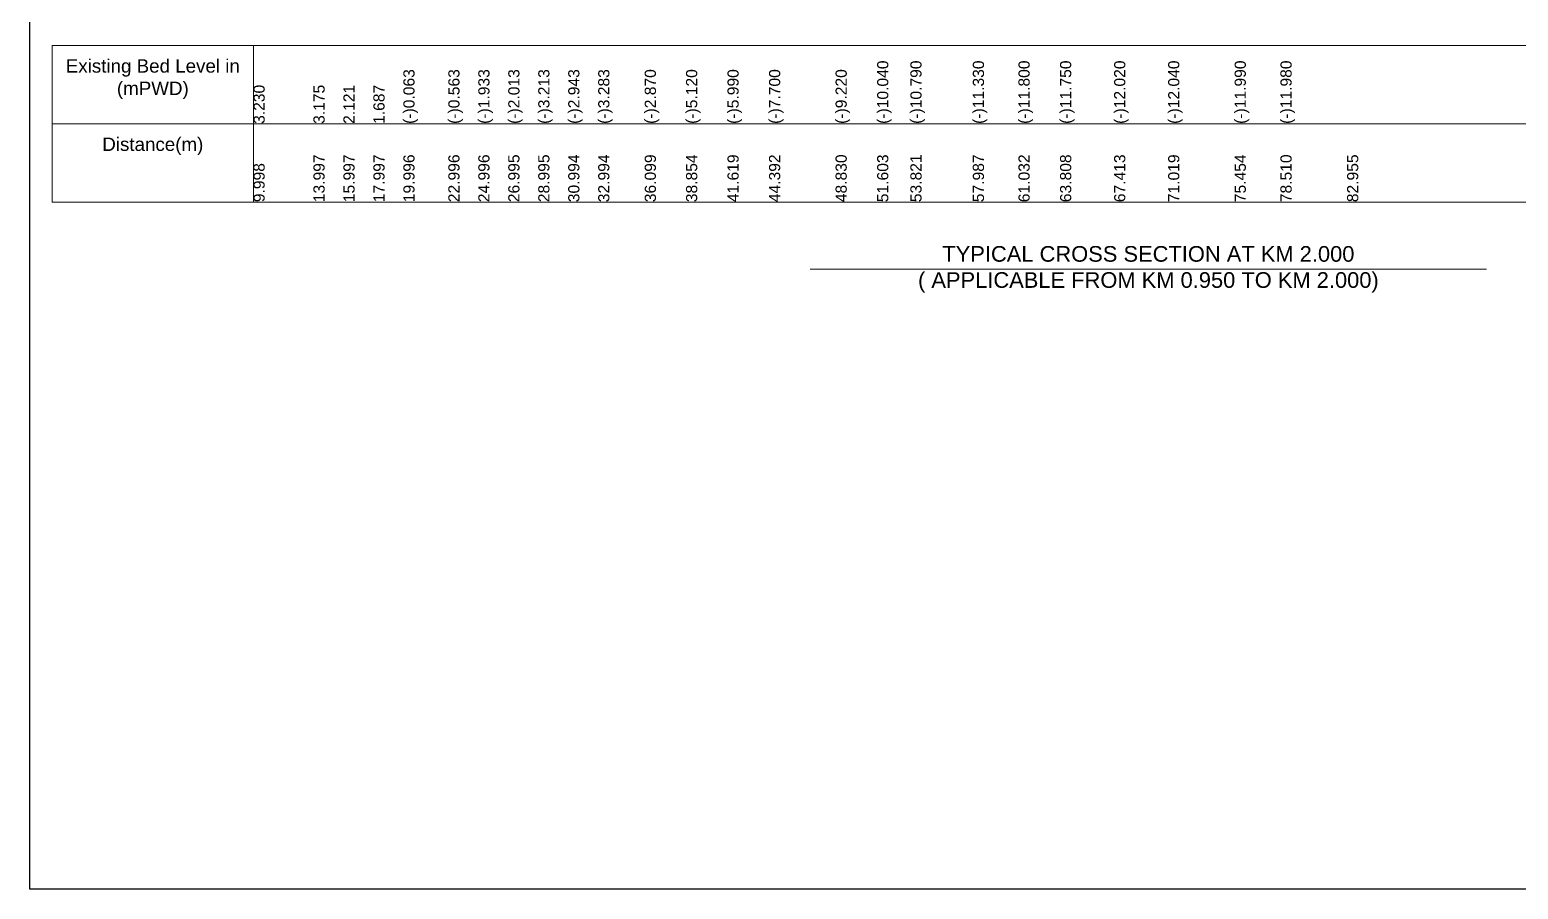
# Model space of a CAD drawing. Header units: inches. Extents: x 89000 to 267201, y -7461 to 18033.
# Drawn here: x 160000 to 166653, y -7071 to -3229 of the extents above; entities that cross this region are included whole.
import ezdxf

# ---------------------------------------------------------------- set-up
doc = ezdxf.new("R2010")
doc.units = ezdxf.units.IN
doc.header["$LTSCALE"] = 7
doc.header["$MEASUREMENT"] = 0
for name, color, linetype, lineweight in [('Cross section Data Border', 7, 'Continuous', 9), ('Cross Section Labels', 7, 'Continuous', 9), ('Long Section Labels', 7, 'Continuous', 9)]:
    doc.layers.add(name, color=color, linetype=linetype, lineweight=lineweight)
doc.styles.get("Standard").update_dxf_attribs({"font": 'arial.ttf'})

msp = doc.modelspace()

# ---------------------------------------------------------------- linework, layer by layer
msp.add_lwpolyline([(160000, 0), (170000, 0), (170000, -7071), (160000, -7071)], close=True)
at = {"layer": 'Cross section Data Border'}
msp.add_lwpolyline([(160100, -3300), (166747.3724, -3300), (166747.3724, -4000), (160100, -4000)], close=True, dxfattribs=at)
for points in [[(161000, -3300), (161000, -4000)], [(160100, -3650), (166747.3724, -3650)]]:
    msp.add_lwpolyline(points, dxfattribs=at)
at = {"layer": 'Cross Section Labels'}
msp.add_lwpolyline([(163488, -4300), (165000, -4300), (166512, -4300)], dxfattribs=at)

# ---------------------------------------------------------------- texts
at = {"layer": 'Cross section Data Border', "char_height": 60, "width": 800, "attachment_point": 5}
for s, insert in [('Existing Bed Level in (mPWD)', (160550, -3450)), ('Distance(m)', (160550, -3750))]:
    msp.add_mtext(s, dxfattribs=dict(at, insert=insert))
at = {"layer": 'Cross Section Labels', "insert": (165000, -4300), "char_height": 70, "attachment_point": 5}
msp.add_mtext('TYPICAL CROSS SECTION AT KM 2.000^J( APPLICABLE FROM KM 0.950 TO KM 2.000)', dxfattribs=at)
at = {"layer": 'Long Section Labels', "char_height": 50, "attachment_point": 1, "rotation": 90}
for s, insert in [('(-)10.040', (163787.50917, -3650)), ('(-)10.790', (163936.13722, -3650)), ('(-)11.330', (164215.22479, -3650)), ('(-)11.800', (164419.2809, -3650)), ('(-)11.750', (164605.23718, -3650)), ('(-)12.020', (164846.80199, -3650)), ('(-)12.040', (165088.36753, -3650)), ('(-)11.990', (165385.56837, -3650)), ('(-)11.990', (165385.56837, -3650)), ('(-)11.980', (165590.30706, -3650)), ('(-)0.063', (161669.87279, -3650)), ('(-)0.563', (161870.85458, -3650)), ('(-)1.933', (162004.82914, -3650)), ('(-)2.013', (162138.8037, -3650)), ('(-)3.213', (162272.77826, -3650)), ('(-)2.943', (162406.75282, -3650)), ('(-)3.283', (162540.72738, -3650)), ('(-)2.870', (162748.77773, -3650)), ('(-)5.120', (162933.35553, -3650)), ('(-)5.990', (163118.59435, -3650)), ('(-)7.700', (163304.3707, -3650)), ('(-)9.220', (163601.7254, -3650)), ('3.230', (161000, -3650)), ('3.175', (161267.94912, -3650)), ('2.121', (161401.92368, -3650)), ('1.687', (161535.89823, -3650)), ('13.997', (161267.94912, -4000)), ('15.997', (161401.92368, -4000)), ('17.997', (161535.89823, -4000)), ('19.996', (161669.87279, -4000)), ('22.996', (161870.85458, -4000)), ('24.996', (162004.82914, -4000)), ('26.995', (162138.8037, -4000)), ('28.995', (162272.77826, -4000)), ('30.994', (162406.75282, -4000)), ('32.994', (162540.72738, -4000)), ('36.099', (162748.77773, -4000)), ('38.854', (162933.35553, -4000)), ('41.619', (163118.59435, -4000)), ('44.392', (163304.3707, -4000)), ('48.830', (163601.7254, -4000)), ('51.603', (163787.50917, -4000)), ('53.821', (163936.13722, -4000)), ('57.987', (164215.22479, -4000)), ('61.032', (164419.2809, -4000)), ('63.808', (164605.23718, -4000)), ('67.413', (164846.80199, -4000)), ('71.019', (165088.36753, -4000)), ('75.454', (165385.56837, -4000)), ('78.510', (165590.30706, -4000)), ('82.955', (165888.12851, -4000)), ('9.998', (161000, -4000))]:
    msp.add_mtext(s, dxfattribs=dict(at, insert=insert))

doc.saveas('drawing.dxf')
